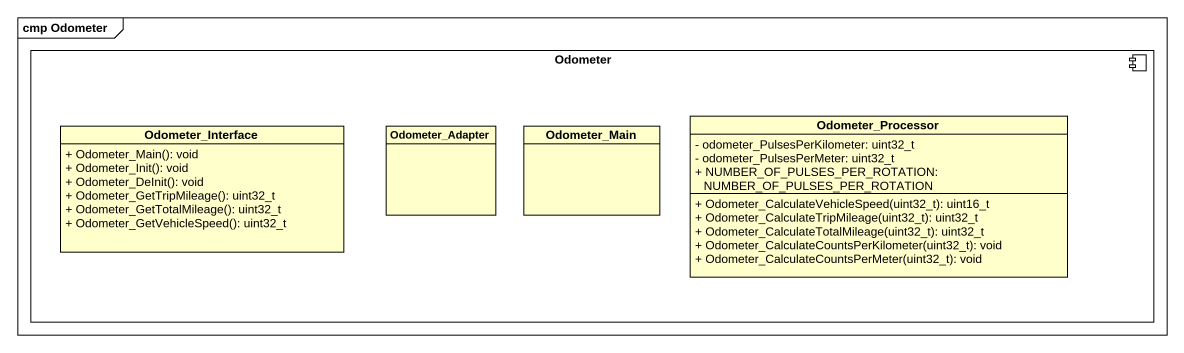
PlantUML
@startuml
mainframe cmp Odometer
hide circle
hide empty members
skinparam classAttributeIconSize 0
component Odometer {
  class Odometer_Processor {
    - odometer_PulsesPerKilometer: uint32_t
    - odometer_PulsesPerMeter: uint32_t
    + NUMBER_OF_PULSES_PER_ROTATION: NUMBER_OF_PULSES_PER_ROTATION
    + Odometer_CalculateVehicleSpeed(uint32_t): uint16_t
    + Odometer_CalculateTripMileage(uint32_t): uint32_t
    + Odometer_CalculateTotalMileage(uint32_t): uint32_t
    + Odometer_CalculateCountsPerKilometer(uint32_t): void
    + Odometer_CalculateCountsPerMeter(uint32_t): void
  }
  class Odometer_Interface {
    + Odometer_Main(): void
    + Odometer_Init(): void
    + Odometer_DeInit(): void
    + Odometer_GetTripMileage(): uint32_t
    + Odometer_GetTotalMileage(): uint32_t
    + Odometer_GetVehicleSpeed(): uint32_t
  }
  class Odometer_Adapter
  class Odometer_Main
}
@enduml
